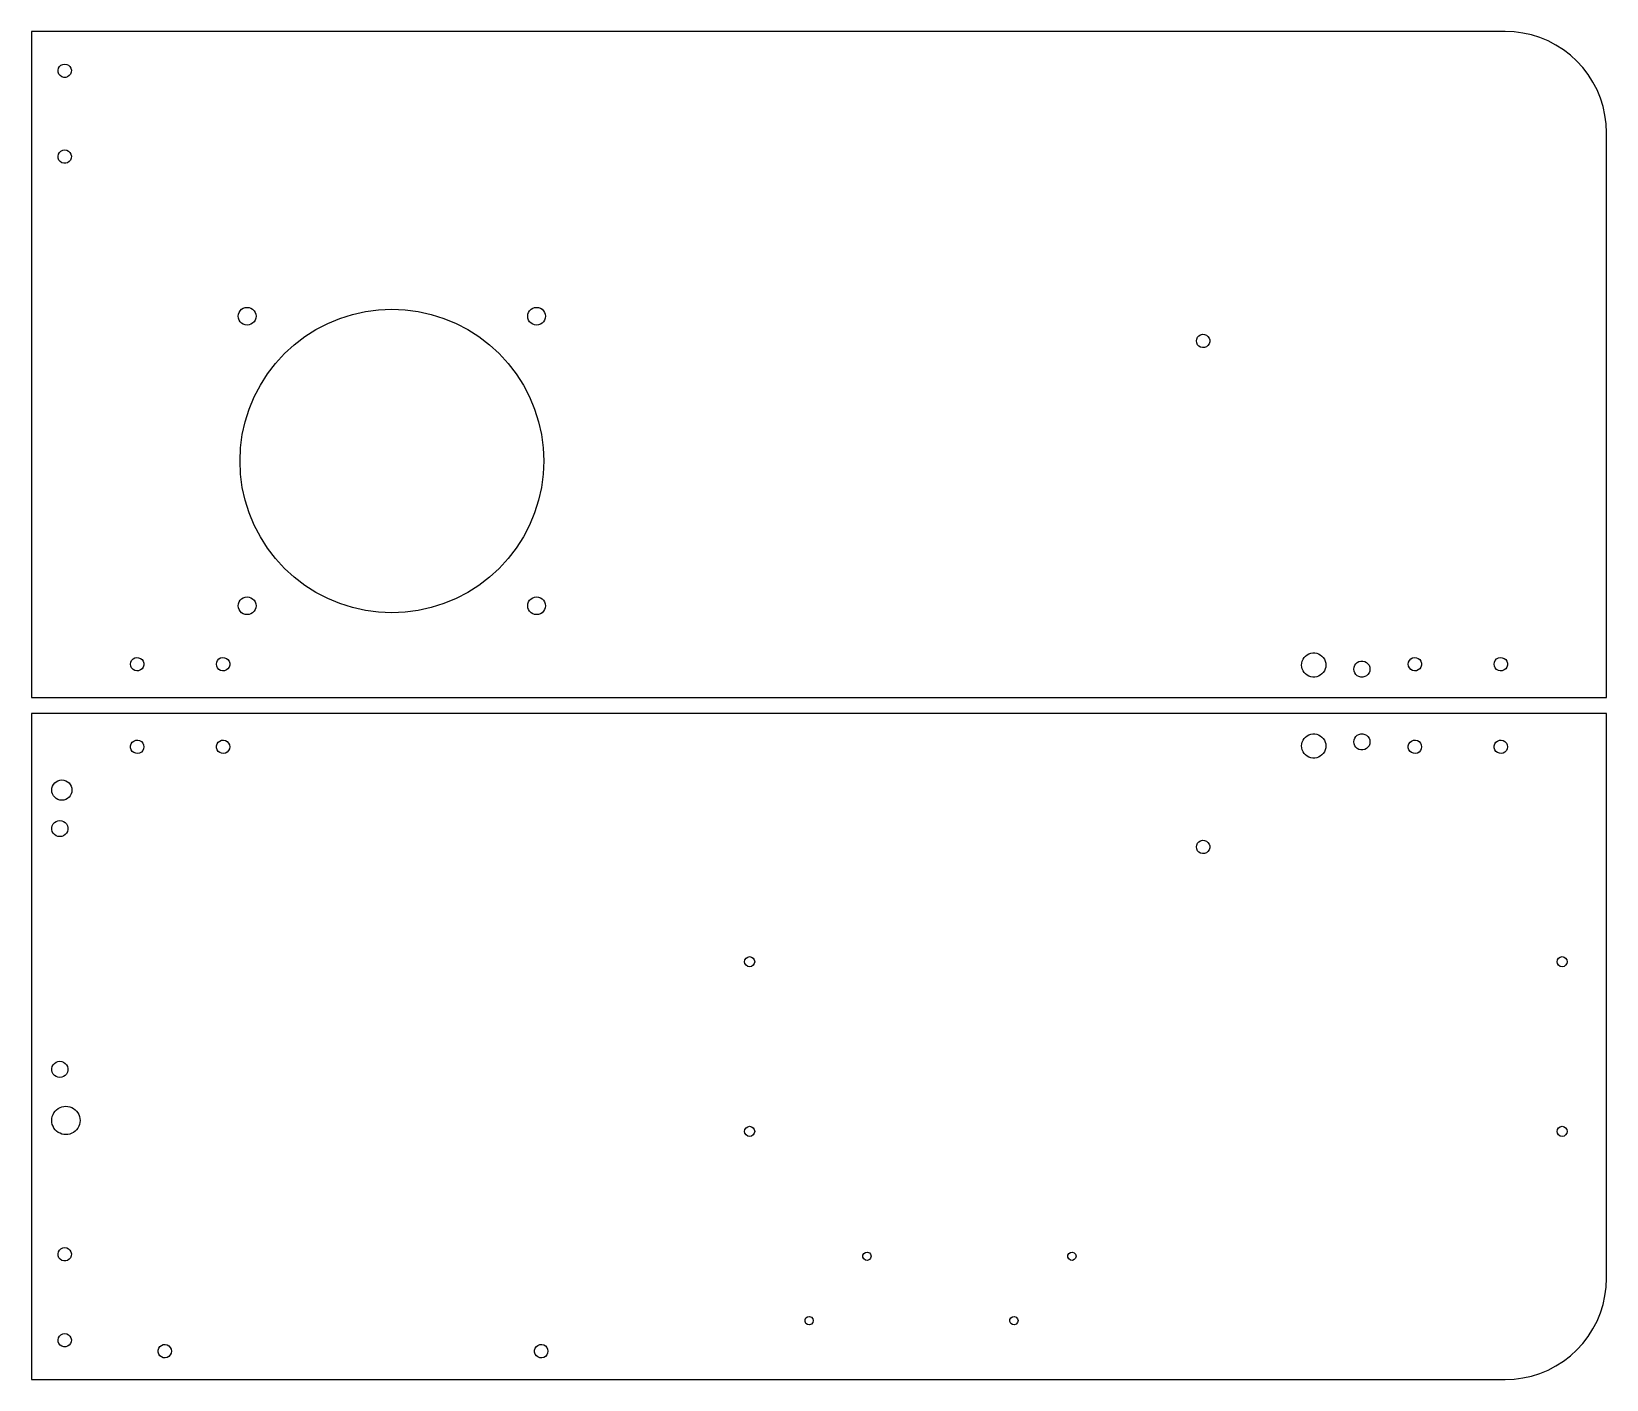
# Model space of a CAD drawing. Header units: metres. Extents: x 0 to 389, y -168 to 164.
import ezdxf

# ---------------------------------------------------------------- set-up
doc = ezdxf.new("R2010")
doc.units = ezdxf.units.M

msp = doc.modelspace()

# ---------------------------------------------------------------- linework, layer by layer
for p, q in [((364, 164.5), (0, 164.5)), ((0, 164.5), (0, 0)), ((366.179, 164.405), (364, 164.5)), ((368.341, 164.12), (366.179, 164.405)), ((370.47, 163.648), (368.341, 164.12)), ((372.55, 162.992), (370.47, 163.648)), ((374.565, 162.158), (372.55, 162.992)), ((376.5, 161.151), (374.565, 162.158)), ((378.339, 159.979), (376.5, 161.151)), ((380.07, 158.651), (378.339, 159.979)), ((6.66405, 155.403), (6.90997, 155.829)), ((6.90997, 155.829), (7.27051, 156.163)), ((7.27051, 156.163), (7.71365, 156.377)), ((7.71365, 156.377), (8.2, 156.45)), ((8.2, 156.45), (8.68634, 156.377)), ((8.68634, 156.377), (9.12947, 156.163)), ((9.12947, 156.163), (9.49002, 155.829)), ((9.49002, 155.829), (9.73593, 155.403)), ((381.678, 157.178), (380.07, 158.651)), ((383.151, 155.57), (381.678, 157.178)), ((6.55461, 154.923), (6.66405, 155.403)), ((6.59135, 154.433), (6.55461, 154.923)), ((6.77106, 153.975), (6.59135, 154.433)), ((7.07771, 153.59), (6.77106, 153.975)), ((7.48409, 153.313), (7.07771, 153.59)), ((7.95407, 153.168), (7.48409, 153.313)), ((8.44591, 153.168), (7.95407, 153.168)), ((8.91589, 153.313), (8.44591, 153.168)), ((9.32228, 153.59), (8.91589, 153.313)), ((9.62894, 153.975), (9.32228, 153.59)), ((9.80862, 154.433), (9.62894, 153.975)), ((9.73593, 155.403), (9.84538, 154.923)), ((9.84538, 154.923), (9.80862, 154.433)), ((384.479, 153.839), (383.151, 155.57)), ((385.651, 152), (384.479, 153.839)), ((386.658, 150.065), (385.651, 152)), ((387.492, 148.05), (386.658, 150.065)), ((388.148, 145.97), (387.492, 148.05)), ((388.62, 143.841), (388.148, 145.97)), ((388.905, 141.679), (388.62, 143.841)), ((389, 139.5), (388.905, 141.679)), ((389, 0), (389, 139.5)), ((6.55461, 133.703), (6.66405, 134.183)), ((6.59135, 133.213), (6.55461, 133.703)), ((6.77106, 132.755), (6.59135, 133.213)), ((6.66405, 134.183), (6.90997, 134.609)), ((7.07771, 132.37), (6.77106, 132.755)), ((6.90997, 134.609), (7.27051, 134.943)), ((7.48409, 132.093), (7.07771, 132.37)), ((7.27051, 134.943), (7.71365, 135.157)), ((7.71365, 135.157), (8.2, 135.23)), ((8.2, 135.23), (8.68634, 135.157)), ((8.68634, 135.157), (9.12947, 134.943)), ((9.32228, 132.37), (8.91589, 132.093)), ((9.12947, 134.943), (9.49002, 134.609)), ((9.62894, 132.755), (9.32228, 132.37)), ((9.49002, 134.609), (9.73593, 134.183)), ((9.80862, 133.213), (9.62894, 132.755)), ((9.73593, 134.183), (9.84538, 133.703)), ((9.84538, 133.703), (9.80862, 133.213)), ((7.95407, 131.948), (7.48409, 132.093)), ((8.44591, 131.948), (7.95407, 131.948)), ((8.91589, 132.093), (8.44591, 131.948)), ((51.05, 94.15), (51.1051, 94.6395)), ((51.1051, 93.6604), (51.05, 94.15)), ((51.1051, 94.6395), (51.2679, 95.1045)), ((51.2679, 93.1954), (51.1051, 93.6604)), ((51.2679, 95.1045), (51.53, 95.5217)), ((51.53, 95.5217), (51.8783, 95.87)), ((51.8783, 95.87), (52.2955, 96.1321)), ((52.2955, 96.1321), (52.7605, 96.2948)), ((52.7605, 96.2948), (53.25, 96.35)), ((53.25, 96.35), (53.7395, 96.2948)), ((53.7395, 96.2948), (54.2045, 96.1321)), ((54.2045, 96.1321), (54.6217, 95.87)), ((54.6217, 95.87), (54.97, 95.5217)), ((54.97, 95.5217), (55.2321, 95.1045)), ((55.2321, 95.1045), (55.3948, 94.6395)), ((55.3948, 93.6604), (55.2321, 93.1954)), ((55.3948, 94.6395), (55.45, 94.15)), ((55.45, 94.15), (55.3948, 93.6604)), ((73.1518, 92.3865), (76.1742, 93.6385)), ((76.1742, 93.6385), (79.2943, 94.6222)), ((79.2943, 94.6222), (82.4882, 95.3303)), ((82.4882, 95.3303), (85.7317, 95.7573)), ((85.7317, 95.7573), (89, 95.9)), ((89, 95.9), (92.2683, 95.7573)), ((92.2683, 95.7573), (95.5118, 95.3303)), ((95.5118, 95.3303), (98.7057, 94.6222)), ((98.7057, 94.6222), (101.826, 93.6385)), ((101.826, 93.6385), (104.848, 92.3865)), ((122.55, 94.15), (122.605, 94.6395)), ((122.605, 93.6604), (122.55, 94.15)), ((122.605, 94.6395), (122.768, 95.1045)), ((122.768, 93.1954), (122.605, 93.6604)), ((122.768, 95.1045), (123.03, 95.5217)), ((123.03, 95.5217), (123.378, 95.87)), ((123.378, 95.87), (123.795, 96.1321)), ((123.795, 96.1321), (124.26, 96.2948)), ((124.26, 96.2948), (124.75, 96.35)), ((124.75, 96.35), (125.24, 96.2948)), ((125.24, 96.2948), (125.705, 96.1321)), ((125.705, 96.1321), (126.122, 95.87)), ((126.122, 95.87), (126.47, 95.5217)), ((126.47, 95.5217), (126.732, 95.1045)), ((126.732, 95.1045), (126.895, 94.6395)), ((126.895, 93.6604), (126.732, 93.1954)), ((126.895, 94.6395), (126.95, 94.15)), ((126.95, 94.15), (126.895, 93.6604)), ((51.53, 92.7783), (51.2679, 93.1954)), ((51.8783, 92.43), (51.53, 92.7783)), ((52.2955, 92.1679), (51.8783, 92.43)), ((52.7605, 92.0052), (52.2955, 92.1679)), ((53.25, 91.95), (52.7605, 92.0052)), ((53.7395, 92.0052), (53.25, 91.95)), ((54.2045, 92.1679), (53.7395, 92.0052)), ((54.6217, 92.43), (54.2045, 92.1679)), ((54.97, 92.7783), (54.6217, 92.43)), ((55.2321, 93.1954), (54.97, 92.7783)), ((67.4909, 89.1182), (70.25, 90.8759)), ((70.25, 90.8759), (73.1518, 92.3865)), ((104.848, 92.3865), (107.75, 90.8759)), ((107.75, 90.8759), (110.509, 89.1182)), ((123.03, 92.7783), (122.768, 93.1954)), ((123.378, 92.43), (123.03, 92.7783)), ((123.795, 92.1679), (123.378, 92.43)), ((124.26, 92.0052), (123.795, 92.1679)), ((124.75, 91.95), (124.26, 92.0052)), ((125.24, 92.0052), (124.75, 91.95)), ((125.705, 92.1679), (125.24, 92.0052)), ((126.122, 92.43), (125.705, 92.1679)), ((126.47, 92.7783), (126.122, 92.43)), ((126.732, 93.1954), (126.47, 92.7783)), ((288.333, 89.34), (288.759, 89.5859)), ((288.759, 89.5859), (289.238, 89.6954)), ((289.238, 89.6954), (289.729, 89.6586)), ((289.729, 89.6586), (290.187, 89.4789)), ((290.187, 89.4789), (290.571, 89.1723)), ((62.4835, 84.9165), (64.8955, 87.1267)), ((64.8955, 87.1267), (67.4909, 89.1182)), ((110.509, 89.1182), (113.105, 87.1267)), ((113.105, 87.1267), (115.516, 84.9165)), ((287.712, 88.05), (287.785, 88.5363)), ((287.785, 87.5636), (287.712, 88.05)), ((287.785, 88.5363), (287.998, 88.9795)), ((287.998, 87.1205), (287.785, 87.5636)), ((287.998, 88.9795), (288.333, 89.34)), ((288.333, 86.76), (287.998, 87.1205)), ((288.759, 86.5141), (288.333, 86.76)), ((289.238, 86.4046), (288.759, 86.5141)), ((289.729, 86.4414), (289.238, 86.4046)), ((290.187, 86.621), (289.729, 86.4414)), ((290.571, 86.9277), (290.187, 86.621)), ((290.571, 89.1723), (290.848, 88.7659)), ((290.848, 87.3341), (290.571, 86.9277)), ((290.848, 88.7659), (290.993, 88.2959)), ((290.993, 87.8041), (290.848, 87.3341)), ((290.993, 88.2959), (290.993, 87.8041)), ((58.2818, 79.9091), (60.2733, 82.5045)), ((60.2733, 82.5045), (62.4835, 84.9165)), ((115.516, 84.9165), (117.727, 82.5045)), ((117.727, 82.5045), (119.718, 79.9091)), ((56.524, 77.15), (58.2818, 79.9091)), ((119.718, 79.9091), (121.476, 77.15)), ((53.7615, 71.2258), (55.0135, 74.2482)), ((55.0135, 74.2482), (56.524, 77.15)), ((121.476, 77.15), (122.987, 74.2482)), ((122.987, 74.2482), (124.238, 71.2258)), ((52.7778, 68.1057), (53.7615, 71.2258)), ((124.238, 71.2258), (125.222, 68.1057)), ((52.0697, 64.9118), (52.7778, 68.1057)), ((125.222, 68.1057), (125.93, 64.9118)), ((51.6427, 61.6683), (52.0697, 64.9118)), ((125.93, 64.9118), (126.357, 61.6683)), ((51.5, 58.4), (51.6427, 61.6683)), ((51.6427, 55.1317), (51.5, 58.4)), ((126.357, 61.6683), (126.5, 58.4)), ((126.5, 58.4), (126.357, 55.1317)), ((52.0697, 51.8882), (51.6427, 55.1317)), ((126.357, 55.1317), (125.93, 51.8882)), ((52.7778, 48.6943), (52.0697, 51.8882)), ((125.93, 51.8882), (125.222, 48.6943)), ((53.7615, 45.5742), (52.7778, 48.6943)), ((125.222, 48.6943), (124.238, 45.5742)), ((55.0135, 42.5518), (53.7615, 45.5742)), ((124.238, 45.5742), (122.987, 42.5518)), ((56.524, 39.65), (55.0135, 42.5518)), ((58.2818, 36.8909), (56.524, 39.65)), ((121.476, 39.65), (119.718, 36.8909)), ((122.987, 42.5518), (121.476, 39.65)), ((60.2733, 34.2955), (58.2818, 36.8909)), ((119.718, 36.8909), (117.727, 34.2955)), ((62.4835, 31.8835), (60.2733, 34.2955)), ((64.8955, 29.6733), (62.4835, 31.8835)), ((115.516, 31.8835), (113.105, 29.6733)), ((117.727, 34.2955), (115.516, 31.8835)), ((67.4909, 27.6818), (64.8955, 29.6733)), ((70.25, 25.924), (67.4909, 27.6818)), ((110.509, 27.6818), (107.75, 25.924)), ((113.105, 29.6733), (110.509, 27.6818)), ((51.1051, 23.1395), (51.2679, 23.6045)), ((51.2679, 23.6045), (51.53, 24.0217)), ((51.53, 24.0217), (51.8783, 24.37)), ((51.8783, 24.37), (52.2955, 24.6321)), ((52.2955, 24.6321), (52.7605, 24.7948)), ((52.7605, 24.7948), (53.25, 24.85)), ((53.25, 24.85), (53.7395, 24.7948)), ((53.7395, 24.7948), (54.2045, 24.6321)), ((54.2045, 24.6321), (54.6217, 24.37)), ((54.6217, 24.37), (54.97, 24.0217)), ((54.97, 24.0217), (55.2321, 23.6045)), ((55.2321, 23.6045), (55.3948, 23.1395)), ((73.1518, 24.4135), (70.25, 25.924)), ((76.1742, 23.1615), (73.1518, 24.4135)), ((104.848, 24.4135), (101.826, 23.1615)), ((107.75, 25.924), (104.848, 24.4135)), ((122.605, 23.1395), (122.768, 23.6045)), ((122.768, 23.6045), (123.03, 24.0217)), ((123.03, 24.0217), (123.378, 24.37)), ((123.378, 24.37), (123.795, 24.6321)), ((123.795, 24.6321), (124.26, 24.7948)), ((124.26, 24.7948), (124.75, 24.85)), ((124.75, 24.85), (125.24, 24.7948)), ((125.24, 24.7948), (125.705, 24.6321)), ((125.705, 24.6321), (126.122, 24.37)), ((126.122, 24.37), (126.47, 24.0217)), ((126.47, 24.0217), (126.732, 23.6045)), ((126.732, 23.6045), (126.895, 23.1395)), ((51.05, 22.65), (51.1051, 23.1395)), ((51.1051, 22.1604), (51.05, 22.65)), ((51.2679, 21.6954), (51.1051, 22.1604)), ((51.53, 21.2783), (51.2679, 21.6954)), ((51.8783, 20.93), (51.53, 21.2783)), ((52.2955, 20.6679), (51.8783, 20.93)), ((52.7605, 20.5052), (52.2955, 20.6679)), ((53.25, 20.45), (52.7605, 20.5052)), ((53.7395, 20.5052), (53.25, 20.45)), ((54.2045, 20.6679), (53.7395, 20.5052)), ((54.6217, 20.93), (54.2045, 20.6679)), ((54.97, 21.2783), (54.6217, 20.93)), ((55.2321, 21.6954), (54.97, 21.2783)), ((55.3948, 22.1604), (55.2321, 21.6954)), ((55.3948, 23.1395), (55.45, 22.65)), ((55.45, 22.65), (55.3948, 22.1604)), ((79.2943, 22.1778), (76.1742, 23.1615)), ((82.4882, 21.4697), (79.2943, 22.1778)), ((85.7317, 21.0427), (82.4882, 21.4697)), ((89, 20.9), (85.7317, 21.0427)), ((92.2683, 21.0427), (89, 20.9)), ((95.5118, 21.4697), (92.2683, 21.0427)), ((98.7057, 22.1778), (95.5118, 21.4697)), ((101.826, 23.1615), (98.7057, 22.1778)), ((122.55, 22.65), (122.605, 23.1395)), ((122.605, 22.1604), (122.55, 22.65)), ((122.768, 21.6954), (122.605, 22.1604)), ((123.03, 21.2783), (122.768, 21.6954)), ((123.378, 20.93), (123.03, 21.2783)), ((123.795, 20.6679), (123.378, 20.93)), ((124.26, 20.5052), (123.795, 20.6679)), ((124.75, 20.45), (124.26, 20.5052)), ((125.24, 20.5052), (124.75, 20.45)), ((125.705, 20.6679), (125.24, 20.5052)), ((126.122, 20.93), (125.705, 20.6679)), ((126.47, 21.2783), (126.122, 20.93)), ((126.732, 21.6954), (126.47, 21.2783)), ((126.895, 22.1604), (126.732, 21.6954)), ((126.895, 23.1395), (126.95, 22.65)), ((126.95, 22.65), (126.895, 22.1604)), ((24.45, 8.2), (24.5233, 8.68634)), ((24.5233, 7.71365), (24.45, 8.2)), ((24.5233, 8.68634), (24.7367, 9.12947)), ((24.7367, 9.12947), (25.0712, 9.49002)), ((25.0712, 9.49002), (25.4972, 9.73593)), ((25.4972, 9.73593), (25.9767, 9.84538)), ((25.9767, 9.84538), (26.4671, 9.80862)), ((26.4671, 9.80862), (26.925, 9.62894)), ((26.925, 9.62894), (27.3095, 9.32228)), ((27.3095, 9.32228), (27.5866, 8.91589)), ((27.5866, 8.91589), (27.7316, 8.44591)), ((27.7316, 7.95407), (27.5866, 7.48409)), ((27.7316, 8.44591), (27.7316, 7.95407)), ((45.67, 8.2), (45.7433, 8.68634)), ((45.7433, 7.71365), (45.67, 8.2)), ((45.7433, 8.68634), (45.9567, 9.12947)), ((45.9567, 9.12947), (46.2912, 9.49002)), ((46.2912, 9.49002), (46.7172, 9.73593)), ((46.7172, 9.73593), (47.1967, 9.84538)), ((47.1967, 9.84538), (47.6871, 9.80862)), ((47.6871, 9.80862), (48.145, 9.62894)), ((48.145, 9.62894), (48.5295, 9.32228)), ((48.5295, 9.32228), (48.8066, 8.91589)), ((48.8066, 8.91589), (48.9516, 8.44591)), ((48.9516, 7.95407), (48.8066, 7.48409)), ((48.9516, 8.44591), (48.9516, 7.95407)), ((313.68, 8), (313.721, 8.49377)), ((313.721, 7.50621), (313.68, 8)), ((313.721, 8.49377), (313.843, 8.97409)), ((313.843, 8.97409), (314.042, 9.42784)), ((314.042, 9.42784), (314.313, 9.84264)), ((314.313, 9.84264), (314.648, 10.2072)), ((314.648, 10.2072), (315.039, 10.5115)), ((315.039, 10.5115), (315.475, 10.7473)), ((315.475, 10.7473), (315.944, 10.9082)), ((315.944, 10.9082), (316.432, 10.9897)), ((316.432, 10.9897), (316.928, 10.9897)), ((316.928, 10.9897), (317.416, 10.9082)), ((317.416, 10.9082), (317.885, 10.7473)), ((317.885, 10.7473), (318.321, 10.5115)), ((318.321, 10.5115), (318.712, 10.2072)), ((318.712, 10.2072), (319.047, 9.84264)), ((319.047, 9.84264), (319.318, 9.42784)), ((319.318, 9.42784), (319.517, 8.97409)), ((319.517, 8.97409), (319.639, 8.49377)), ((319.639, 8.49377), (319.68, 8)), ((319.68, 8), (319.639, 7.50621)), ((326.638, 7.47862), (326.809, 7.92944)), ((326.809, 7.92944), (327.083, 8.32623)), ((327.083, 8.32623), (327.444, 8.64597)), ((327.444, 8.64597), (327.871, 8.87003)), ((327.871, 8.87003), (328.339, 8.98541)), ((328.339, 8.98541), (328.821, 8.98541)), ((328.821, 8.98541), (329.289, 8.87003)), ((329.289, 8.87003), (329.716, 8.64597)), ((329.716, 8.64597), (330.077, 8.32623)), ((330.077, 8.32623), (330.351, 7.92944)), ((330.351, 7.92944), (330.522, 7.47862)), ((340.03, 8.2), (340.103, 8.68634)), ((340.103, 7.71365), (340.03, 8.2)), ((340.103, 8.68634), (340.317, 9.12947)), ((340.317, 9.12947), (340.651, 9.49002)), ((340.651, 9.49002), (341.077, 9.73593)), ((341.077, 9.73593), (341.557, 9.84538)), ((341.557, 9.84538), (342.047, 9.80862)), ((342.047, 9.80862), (342.505, 9.62894)), ((342.505, 9.62894), (342.89, 9.32228)), ((342.89, 9.32228), (343.167, 8.91589)), ((343.167, 8.91589), (343.312, 8.44591)), ((343.312, 7.95407), (343.167, 7.48409)), ((343.312, 8.44591), (343.312, 7.95407)), ((361.25, 8.2), (361.323, 8.68634)), ((361.323, 7.71365), (361.25, 8.2)), ((361.323, 8.68634), (361.537, 9.12947)), ((361.537, 9.12947), (361.871, 9.49002)), ((361.871, 9.49002), (362.297, 9.73593)), ((362.297, 9.73593), (362.777, 9.84538)), ((362.777, 9.84538), (363.267, 9.80862)), ((363.267, 9.80862), (363.725, 9.62894)), ((363.725, 9.62894), (364.11, 9.32228)), ((364.11, 9.32228), (364.387, 8.91589)), ((364.387, 8.91589), (364.532, 8.44591)), ((364.532, 7.95407), (364.387, 7.48409)), ((364.532, 8.44591), (364.532, 7.95407)), ((24.7367, 7.27051), (24.5233, 7.71365)), ((25.0712, 6.90997), (24.7367, 7.27051)), ((25.4972, 6.66405), (25.0712, 6.90997)), ((25.9767, 6.55461), (25.4972, 6.66405)), ((26.4671, 6.59135), (25.9767, 6.55461)), ((26.925, 6.77106), (26.4671, 6.59135)), ((27.3095, 7.07771), (26.925, 6.77106)), ((27.5866, 7.48409), (27.3095, 7.07771)), ((45.9567, 7.27051), (45.7433, 7.71365)), ((46.2912, 6.90997), (45.9567, 7.27051)), ((46.7172, 6.66405), (46.2912, 6.90997)), ((47.1967, 6.55461), (46.7172, 6.66405)), ((47.6871, 6.59135), (47.1967, 6.55461)), ((48.145, 6.77106), (47.6871, 6.59135)), ((48.5295, 7.07771), (48.145, 6.77106)), ((48.8066, 7.48409), (48.5295, 7.07771)), ((313.843, 7.02589), (313.721, 7.50621)), ((314.042, 6.57214), (313.843, 7.02589)), ((314.313, 6.15735), (314.042, 6.57214)), ((314.648, 5.79282), (314.313, 6.15735)), ((315.039, 5.48849), (314.648, 5.79282)), ((315.475, 5.25267), (315.039, 5.48849)), ((315.944, 5.0918), (315.475, 5.25267)), ((316.432, 5.01024), (315.944, 5.0918)), ((316.928, 5.01024), (316.432, 5.01024)), ((317.416, 5.0918), (316.928, 5.01024)), ((317.885, 5.25267), (317.416, 5.0918)), ((318.321, 5.48849), (317.885, 5.25267)), ((318.712, 5.79282), (318.321, 5.48849)), ((319.047, 6.15735), (318.712, 5.79282)), ((319.318, 6.57214), (319.047, 6.15735)), ((319.517, 7.02589), (319.318, 6.57214)), ((319.639, 7.50621), (319.517, 7.02589)), ((326.58, 7), (326.638, 7.47862)), ((326.638, 6.52136), (326.58, 7)), ((326.809, 6.07054), (326.638, 6.52136)), ((327.083, 5.67375), (326.809, 6.07054)), ((327.444, 5.35402), (327.083, 5.67375)), ((327.871, 5.12996), (327.444, 5.35402)), ((328.339, 5.01457), (327.871, 5.12996)), ((328.821, 5.01457), (328.339, 5.01457)), ((329.289, 5.12996), (328.821, 5.01457)), ((329.716, 5.35402), (329.289, 5.12996)), ((330.077, 5.67375), (329.716, 5.35402)), ((330.351, 6.07054), (330.077, 5.67375)), ((330.522, 6.52136), (330.351, 6.07054)), ((330.522, 7.47862), (330.58, 6.99998)), ((330.58, 6.99998), (330.522, 6.52136)), ((340.317, 7.27051), (340.103, 7.71365)), ((340.651, 6.90997), (340.317, 7.27051)), ((341.077, 6.66405), (340.651, 6.90997)), ((341.557, 6.55461), (341.077, 6.66405)), ((342.047, 6.59135), (341.557, 6.55461)), ((342.505, 6.77106), (342.047, 6.59135)), ((342.89, 7.07771), (342.505, 6.77106)), ((343.167, 7.48409), (342.89, 7.07771)), ((361.537, 7.27051), (361.323, 7.71365)), ((361.871, 6.90997), (361.537, 7.27051)), ((362.297, 6.66405), (361.871, 6.90997)), ((362.777, 6.55461), (362.297, 6.66405)), ((363.267, 6.59135), (362.777, 6.55461)), ((363.725, 6.77106), (363.267, 6.59135)), ((364.11, 7.07771), (363.725, 6.77106)), ((364.387, 7.48409), (364.11, 7.07771)), ((0, 0), (389, 0)), ((389, -4), (0, -4)), ((0, -4), (0, -168.5)), ((389, -143.5), (389, -4)), ((24.4684, -11.9541), (24.6134, -11.4841)), ((24.6134, -11.4841), (24.8905, -11.0777)), ((24.8905, -11.0777), (25.275, -10.7711)), ((25.275, -10.7711), (25.7328, -10.5914)), ((25.7328, -10.5914), (26.2233, -10.5546)), ((26.2233, -10.5546), (26.7028, -10.664)), ((26.7028, -10.664), (27.1288, -10.91)), ((27.1288, -10.91), (27.4633, -11.2705)), ((27.4633, -11.2705), (27.6767, -11.7137)), ((45.6884, -11.9541), (45.8334, -11.4841)), ((45.8334, -11.4841), (46.1105, -11.0777)), ((46.1105, -11.0777), (46.495, -10.7711)), ((46.495, -10.7711), (46.9528, -10.5914)), ((46.9528, -10.5914), (47.4433, -10.5546)), ((47.4433, -10.5546), (47.9228, -10.664)), ((47.9228, -10.664), (48.3488, -10.91)), ((48.3488, -10.91), (48.6833, -11.2705)), ((48.6833, -11.2705), (48.8967, -11.7137)), ((313.68, -12), (313.721, -11.5062)), ((313.721, -11.5062), (313.843, -11.0259)), ((313.843, -11.0259), (314.042, -10.5721)), ((314.042, -10.5721), (314.313, -10.1573)), ((314.313, -10.1573), (314.648, -9.79282)), ((314.648, -9.79282), (315.039, -9.48849)), ((315.039, -9.48849), (315.475, -9.25267)), ((315.475, -9.25267), (315.944, -9.0918)), ((315.944, -9.0918), (316.432, -9.01024)), ((316.432, -9.01024), (316.928, -9.01024)), ((316.928, -9.01024), (317.416, -9.0918)), ((317.416, -9.0918), (317.885, -9.25267)), ((317.885, -9.25267), (318.321, -9.48849)), ((318.321, -9.48849), (318.712, -9.79282)), ((318.712, -9.79282), (319.047, -10.1573)), ((319.047, -10.1573), (319.318, -10.5721)), ((319.318, -10.5721), (319.517, -11.0259)), ((319.517, -11.0259), (319.639, -11.5062)), ((319.639, -11.5062), (319.68, -12)), ((326.58, -11), (326.638, -10.5214)), ((326.638, -11.4786), (326.58, -11)), ((326.638, -10.5214), (326.809, -10.0705)), ((326.809, -11.9294), (326.638, -11.4786)), ((326.809, -10.0705), (327.083, -9.67375)), ((327.083, -9.67375), (327.444, -9.35402)), ((327.444, -9.35402), (327.871, -9.12996)), ((327.871, -9.12996), (328.339, -9.01457)), ((328.339, -9.01457), (328.821, -9.01457)), ((328.821, -9.01457), (329.289, -9.12996)), ((329.289, -9.12996), (329.716, -9.35402)), ((329.716, -9.35402), (330.077, -9.67375)), ((330.077, -9.67375), (330.351, -10.0705)), ((330.351, -10.0705), (330.522, -10.5214)), ((330.522, -11.4786), (330.351, -11.9294)), ((330.522, -10.5214), (330.58, -11)), ((330.58, -11), (330.522, -11.4786)), ((340.048, -11.9541), (340.193, -11.4841)), ((340.193, -11.4841), (340.47, -11.0777)), ((340.47, -11.0777), (340.855, -10.7711)), ((340.855, -10.7711), (341.313, -10.5914)), ((341.313, -10.5914), (341.803, -10.5546)), ((341.803, -10.5546), (342.283, -10.664)), ((342.283, -10.664), (342.709, -10.91)), ((342.709, -10.91), (343.043, -11.2705)), ((343.043, -11.2705), (343.257, -11.7137)), ((361.268, -11.9541), (361.413, -11.4841)), ((361.413, -11.4841), (361.69, -11.0777)), ((361.69, -11.0777), (362.075, -10.7711)), ((362.075, -10.7711), (362.533, -10.5914)), ((362.533, -10.5914), (363.023, -10.5546)), ((363.023, -10.5546), (363.503, -10.664)), ((363.503, -10.664), (363.929, -10.91)), ((363.929, -10.91), (364.263, -11.2705)), ((364.263, -11.2705), (364.477, -11.7137)), ((24.4684, -12.4459), (24.4684, -11.9541)), ((24.6134, -12.9159), (24.4684, -12.4459)), ((24.8905, -13.3223), (24.6134, -12.9159)), ((25.275, -13.6289), (24.8905, -13.3223)), ((25.7328, -13.8086), (25.275, -13.6289)), ((26.2233, -13.8454), (25.7328, -13.8086)), ((26.7028, -13.7359), (26.2233, -13.8454)), ((27.1288, -13.49), (26.7028, -13.7359)), ((27.4633, -13.1295), (27.1288, -13.49)), ((27.6767, -12.6863), (27.4633, -13.1295)), ((27.6767, -11.7137), (27.75, -12.2)), ((27.75, -12.2), (27.6767, -12.6863)), ((45.6884, -12.4459), (45.6884, -11.9541)), ((45.8334, -12.9159), (45.6884, -12.4459)), ((46.1105, -13.3223), (45.8334, -12.9159)), ((46.495, -13.6289), (46.1105, -13.3223)), ((46.9528, -13.8086), (46.495, -13.6289)), ((47.4433, -13.8454), (46.9528, -13.8086)), ((47.9228, -13.7359), (47.4433, -13.8454)), ((48.3488, -13.49), (47.9228, -13.7359)), ((48.6833, -13.1295), (48.3488, -13.49)), ((48.8967, -12.6863), (48.6833, -13.1295)), ((48.8967, -11.7137), (48.97, -12.2)), ((48.97, -12.2), (48.8967, -12.6863)), ((313.721, -12.4938), (313.68, -12)), ((313.843, -12.9741), (313.721, -12.4938)), ((314.042, -13.4278), (313.843, -12.9741)), ((314.313, -13.8426), (314.042, -13.4278)), ((314.648, -14.2072), (314.313, -13.8426)), ((315.039, -14.5115), (314.648, -14.2072)), ((315.475, -14.7473), (315.039, -14.5115)), ((315.944, -14.9082), (315.475, -14.7473)), ((316.432, -14.9897), (315.944, -14.9082)), ((316.928, -14.9897), (316.432, -14.9897)), ((317.416, -14.9082), (316.928, -14.9897)), ((317.885, -14.7473), (317.416, -14.9082)), ((318.321, -14.5115), (317.885, -14.7473)), ((318.712, -14.2072), (318.321, -14.5115)), ((319.047, -13.8426), (318.712, -14.2072)), ((319.318, -13.4278), (319.047, -13.8426)), ((319.517, -12.9741), (319.318, -13.4278)), ((319.639, -12.4938), (319.517, -12.9741)), ((319.68, -12), (319.639, -12.4938)), ((327.083, -12.3262), (326.809, -11.9294)), ((327.444, -12.646), (327.083, -12.3262)), ((327.871, -12.87), (327.444, -12.646)), ((328.339, -12.9854), (327.871, -12.87)), ((328.821, -12.9854), (328.339, -12.9854)), ((329.289, -12.87), (328.821, -12.9854)), ((329.716, -12.646), (329.289, -12.87)), ((330.077, -12.3262), (329.716, -12.646)), ((330.351, -11.9294), (330.077, -12.3262)), ((340.048, -12.4459), (340.048, -11.9541)), ((340.193, -12.9159), (340.048, -12.4459)), ((340.47, -13.3223), (340.193, -12.9159)), ((340.855, -13.6289), (340.47, -13.3223)), ((341.313, -13.8086), (340.855, -13.6289)), ((341.803, -13.8454), (341.313, -13.8086)), ((342.283, -13.7359), (341.803, -13.8454)), ((342.709, -13.49), (342.283, -13.7359)), ((343.043, -13.1295), (342.709, -13.49)), ((343.257, -12.6863), (343.043, -13.1295)), ((343.257, -11.7137), (343.33, -12.2)), ((343.33, -12.2), (343.257, -12.6863)), ((361.268, -12.4459), (361.268, -11.9541)), ((361.413, -12.9159), (361.268, -12.4459)), ((361.69, -13.3223), (361.413, -12.9159)), ((362.075, -13.6289), (361.69, -13.3223)), ((362.533, -13.8086), (362.075, -13.6289)), ((363.023, -13.8454), (362.533, -13.8086)), ((363.503, -13.7359), (363.023, -13.8454)), ((363.929, -13.49), (363.503, -13.7359)), ((364.263, -13.1295), (363.929, -13.49)), ((364.477, -12.6863), (364.263, -13.1295)), ((364.477, -11.7137), (364.55, -12.2)), ((364.55, -12.2), (364.477, -12.6863)), ((5, -22.9), (5.04803, -22.4123)), ((5.04803, -23.3877), (5, -22.9)), ((5.04803, -22.4123), (5.19029, -21.9433)), ((5.19029, -21.9433), (5.42133, -21.5111)), ((5.42133, -21.5111), (5.73222, -21.1322)), ((5.73222, -21.1322), (6.11107, -20.8213)), ((6.11107, -20.8213), (6.54329, -20.5903)), ((6.54329, -20.5903), (7.01227, -20.448)), ((7.01227, -20.448), (7.5, -20.4)), ((7.5, -20.4), (7.98772, -20.448)), ((7.98772, -20.448), (8.4567, -20.5903)), ((8.4567, -20.5903), (8.88892, -20.8213)), ((8.88892, -20.8213), (9.26776, -21.1322)), ((9.26776, -21.1322), (9.57866, -21.5111)), ((9.57866, -21.5111), (9.80969, -21.9433)), ((9.80969, -21.9433), (9.95195, -22.4123)), ((9.95195, -22.4123), (10, -22.9)), ((10, -22.9), (9.95195, -23.3877)), ((5.19029, -23.8567), (5.04803, -23.3877)), ((5.42133, -24.2889), (5.19029, -23.8567)), ((5.73222, -24.6678), (5.42133, -24.2889)), ((6.11107, -24.9787), (5.73222, -24.6678)), ((6.54329, -25.2097), (6.11107, -24.9787)), ((7.01227, -25.352), (6.54329, -25.2097)), ((7.5, -25.4), (7.01227, -25.352)), ((7.98772, -25.352), (7.5, -25.4)), ((8.4567, -25.2097), (7.98772, -25.352)), ((8.88892, -24.9787), (8.4567, -25.2097)), ((9.26776, -24.6678), (8.88892, -24.9787)), ((9.57866, -24.2889), (9.26776, -24.6678)), ((9.80969, -23.8567), (9.57866, -24.2889)), ((9.95195, -23.3877), (9.80969, -23.8567)), ((5.35402, -31.2639), (5.67375, -30.903)), ((5.67375, -30.903), (6.07054, -30.6291)), ((6.07054, -30.6291), (6.52136, -30.4581)), ((6.52136, -30.4581), (6.99998, -30.4)), ((6.99998, -30.4), (7.47862, -30.4581)), ((7.47862, -30.4581), (7.92944, -30.6291)), ((7.92944, -30.6291), (8.32623, -30.903)), ((8.32623, -30.903), (8.64597, -31.2639)), ((5.01457, -32.1589), (5.12996, -31.6908)), ((5.01457, -32.6411), (5.01457, -32.1589)), ((5.12996, -33.1092), (5.01457, -32.6411)), ((5.12996, -31.6908), (5.35402, -31.2639)), ((5.35402, -33.5361), (5.12996, -33.1092)), ((5.67375, -33.897), (5.35402, -33.5361)), ((6.07054, -34.1709), (5.67375, -33.897)), ((6.52136, -34.3419), (6.07054, -34.1709)), ((7, -34.4), (6.52136, -34.3419)), ((7.47862, -34.3419), (7, -34.4)), ((7.92944, -34.1709), (7.47862, -34.3419)), ((8.32623, -33.897), (7.92944, -34.1709)), ((8.64597, -33.5361), (8.32623, -33.897)), ((8.64597, -31.2639), (8.87003, -31.6908)), ((8.87003, -33.1092), (8.64597, -33.5361)), ((8.87003, -31.6908), (8.98541, -32.1589)), ((8.98541, -32.6411), (8.87003, -33.1092)), ((8.98541, -32.1589), (8.98541, -32.6411)), ((287.712, -36.95), (287.785, -36.4637)), ((287.785, -37.4363), (287.712, -36.95)), ((287.785, -36.4637), (287.998, -36.0205)), ((287.998, -37.8795), (287.785, -37.4363)), ((287.998, -36.0205), (288.333, -35.66)), ((288.333, -38.24), (287.998, -37.8795)), ((288.333, -35.66), (288.759, -35.414)), ((288.759, -38.4859), (288.333, -38.24)), ((288.759, -35.414), (289.238, -35.3046)), ((289.238, -38.5954), (288.759, -38.4859)), ((289.238, -35.3046), (289.729, -35.3414)), ((289.729, -38.5586), (289.238, -38.5954)), ((289.729, -35.3414), (290.187, -35.5211)), ((290.187, -38.3789), (289.729, -38.5586)), ((290.187, -35.5211), (290.571, -35.8277)), ((290.571, -38.0723), (290.187, -38.3789)), ((290.571, -35.8277), (290.848, -36.2341)), ((290.848, -37.6659), (290.571, -38.0723)), ((290.848, -36.2341), (290.993, -36.7041)), ((290.993, -37.1959), (290.848, -37.6659)), ((290.993, -36.7041), (290.993, -37.1959)), ((176.12, -65.295), (176.215, -64.8166)), ((176.215, -65.7733), (176.12, -65.295)), ((176.215, -64.8166), (176.486, -64.4111)), ((176.486, -66.1789), (176.215, -65.7733)), ((176.486, -64.4111), (176.892, -64.1401)), ((176.892, -64.1401), (177.37, -64.045)), ((177.37, -64.045), (177.848, -64.1401)), ((177.848, -64.1401), (178.254, -64.4111)), ((178.254, -64.4111), (178.525, -64.8166)), ((178.525, -65.7733), (178.254, -66.1789)), ((178.525, -64.8166), (178.62, -65.295)), ((178.62, -65.295), (178.525, -65.7733)), ((376.78, -65.295), (376.875, -64.8166)), ((376.875, -65.7733), (376.78, -65.295)), ((376.875, -64.8166), (377.146, -64.4111)), ((377.146, -66.1789), (376.875, -65.7733)), ((377.146, -64.4111), (377.552, -64.1401)), ((377.552, -64.1401), (378.03, -64.045)), ((378.03, -64.045), (378.508, -64.1401)), ((378.508, -64.1401), (378.914, -64.4111)), ((378.914, -64.4111), (379.185, -64.8166)), ((379.185, -65.7733), (378.914, -66.1789)), ((379.185, -64.8166), (379.28, -65.295)), ((379.28, -65.295), (379.185, -65.7733)), ((176.892, -66.4498), (176.486, -66.1789)), ((177.37, -66.545), (176.892, -66.4498)), ((177.848, -66.4498), (177.37, -66.545)), ((178.254, -66.1789), (177.848, -66.4498)), ((377.552, -66.4498), (377.146, -66.1789)), ((378.03, -66.545), (377.552, -66.4498)), ((378.508, -66.4498), (378.03, -66.545)), ((378.914, -66.1789), (378.508, -66.4498)), ((5.01457, -91.6589), (5.12996, -91.1908)), ((5.01457, -92.1411), (5.01457, -91.6589)), ((5.12996, -92.6092), (5.01457, -92.1411)), ((5.12996, -91.1908), (5.35402, -90.7639)), ((5.35402, -93.0361), (5.12996, -92.6092)), ((5.35402, -90.7639), (5.67375, -90.403)), ((5.67375, -93.397), (5.35402, -93.0361)), ((5.67375, -90.403), (6.07054, -90.1291)), ((6.07054, -90.1291), (6.52136, -89.9581)), ((6.52136, -89.9581), (6.99998, -89.9)), ((6.99998, -89.9), (7.47862, -89.9581)), ((7.47862, -89.9581), (7.92944, -90.1291)), ((7.92944, -90.1291), (8.32623, -90.403)), ((8.32623, -90.403), (8.64597, -90.7639)), ((8.64597, -93.0361), (8.32623, -93.397)), ((8.64597, -90.7639), (8.87003, -91.1908)), ((8.87003, -92.6092), (8.64597, -93.0361)), ((8.87003, -91.1908), (8.98541, -91.6589)), ((8.98541, -92.1411), (8.87003, -92.6092)), ((8.98541, -91.6589), (8.98541, -92.1411)), ((6.07054, -93.6709), (5.67375, -93.397)), ((6.52136, -93.8419), (6.07054, -93.6709)), ((7, -93.9), (6.52136, -93.8419)), ((7.47862, -93.8419), (7, -93.9)), ((7.92944, -93.6709), (7.47862, -93.8419)), ((8.32623, -93.397), (7.92944, -93.6709)), ((7.51393, -101.142), (8.00189, -101.036)), ((8.00189, -101.036), (8.5, -101)), ((8.5, -101), (8.99809, -101.036)), ((8.99809, -101.036), (9.48605, -101.142)), ((5, -104.5), (5.03561, -104.002)), ((5.03561, -104.998), (5, -104.5)), ((5.03561, -104.002), (5.14177, -103.514)), ((5.14177, -105.486), (5.03561, -104.998)), ((5.14177, -103.514), (5.31628, -103.046)), ((5.31628, -103.046), (5.5556, -102.608)), ((5.5556, -102.608), (5.85487, -102.208)), ((5.85487, -102.208), (6.20798, -101.855)), ((6.20798, -101.855), (6.60774, -101.556)), ((6.60774, -101.556), (7.04604, -101.316)), ((7.04604, -101.316), (7.51393, -101.142)), ((9.48605, -101.142), (9.95395, -101.316)), ((9.95395, -101.316), (10.3922, -101.556)), ((10.3922, -101.556), (10.792, -101.855)), ((10.792, -101.855), (11.1451, -102.208)), ((11.1451, -102.208), (11.4444, -102.608)), ((11.4444, -102.608), (11.6837, -103.046)), ((11.6837, -103.046), (11.8582, -103.514)), ((11.8582, -103.514), (11.9644, -104.002)), ((11.9644, -104.998), (11.8582, -105.486)), ((11.9644, -104.002), (12, -104.5)), ((12, -104.5), (11.9644, -104.998)), ((5.31628, -105.954), (5.14177, -105.486)), ((5.5556, -106.392), (5.31628, -105.954)), ((5.85487, -106.792), (5.5556, -106.392)), ((6.20798, -107.145), (5.85487, -106.792)), ((6.60774, -107.444), (6.20798, -107.145)), ((7.04604, -107.684), (6.60774, -107.444)), ((7.51393, -107.858), (7.04604, -107.684)), ((8.00189, -107.964), (7.51393, -107.858)), ((8.5, -108), (8.00189, -107.964)), ((8.99809, -107.964), (8.5, -108)), ((9.48605, -107.858), (8.99809, -107.964)), ((9.95395, -107.684), (9.48605, -107.858)), ((10.3922, -107.444), (9.95395, -107.684)), ((10.792, -107.145), (10.3922, -107.444)), ((11.1451, -106.792), (10.792, -107.145)), ((11.4444, -106.392), (11.1451, -106.792)), ((11.6837, -105.954), (11.4444, -106.392)), ((11.8582, -105.486), (11.6837, -105.954)), ((176.12, -107.205), (176.215, -106.727)), ((176.215, -107.683), (176.12, -107.205)), ((176.215, -106.727), (176.486, -106.321)), ((176.486, -108.089), (176.215, -107.683)), ((176.486, -106.321), (176.892, -106.05)), ((176.892, -108.36), (176.486, -108.089)), ((176.892, -106.05), (177.37, -105.955)), ((177.37, -108.455), (176.892, -108.36)), ((177.37, -105.955), (177.848, -106.05)), ((177.848, -108.36), (177.37, -108.455)), ((177.848, -106.05), (178.254, -106.321)), ((178.254, -108.089), (177.848, -108.36)), ((178.254, -106.321), (178.525, -106.727)), ((178.525, -107.683), (178.254, -108.089)), ((178.525, -106.727), (178.62, -107.205)), ((178.62, -107.205), (178.525, -107.683)), ((376.78, -107.205), (376.875, -106.727)), ((376.875, -107.683), (376.78, -107.205)), ((376.875, -106.727), (377.146, -106.321)), ((377.146, -108.089), (376.875, -107.683)), ((377.146, -106.321), (377.552, -106.05)), ((377.552, -108.36), (377.146, -108.089)), ((377.552, -106.05), (378.03, -105.955)), ((378.03, -108.455), (377.552, -108.36)), ((378.03, -105.955), (378.508, -106.05)), ((378.508, -108.36), (378.03, -108.455)), ((378.508, -106.05), (378.914, -106.321)), ((378.914, -108.089), (378.508, -108.36)), ((378.914, -106.321), (379.185, -106.727)), ((379.185, -107.683), (378.914, -108.089)), ((379.185, -106.727), (379.28, -107.205)), ((379.28, -107.205), (379.185, -107.683)), ((7.27051, -136.217), (7.71365, -136.003)), ((7.71365, -136.003), (8.2, -135.93)), ((8.2, -135.93), (8.68634, -136.003)), ((8.68634, -136.003), (9.12947, -136.217)), ((6.55461, -137.457), (6.66405, -136.977)), ((6.59135, -137.947), (6.55461, -137.457)), ((6.77106, -138.405), (6.59135, -137.947)), ((6.66405, -136.977), (6.90997, -136.551)), ((7.07771, -138.79), (6.77106, -138.405)), ((6.90997, -136.551), (7.27051, -136.217)), ((7.48409, -139.067), (7.07771, -138.79)), ((7.95407, -139.212), (7.48409, -139.067)), ((8.44591, -139.212), (7.95407, -139.212)), ((8.91589, -139.067), (8.44591, -139.212)), ((9.32228, -138.79), (8.91589, -139.067)), ((9.12947, -136.217), (9.49002, -136.551)), ((9.62894, -138.405), (9.32228, -138.79)), ((9.49002, -136.551), (9.73593, -136.977)), ((9.80862, -137.947), (9.62894, -138.405)), ((9.73593, -136.977), (9.84538, -137.457)), ((9.84538, -137.457), (9.80862, -137.947)), ((205.355, -137.805), (205.583, -137.37)), ((205.355, -138.295), (205.355, -137.805)), ((205.583, -138.73), (205.355, -138.295)), ((205.583, -137.37), (205.987, -137.092)), ((205.987, -139.008), (205.583, -138.73)), ((205.987, -137.092), (206.474, -137.032)), ((206.474, -139.068), (205.987, -139.008)), ((206.474, -137.032), (206.932, -137.206)), ((206.932, -138.894), (206.474, -139.068)), ((206.932, -137.206), (207.258, -137.574)), ((207.258, -138.526), (206.932, -138.894)), ((207.258, -137.574), (207.375, -138.05)), ((207.375, -138.05), (207.258, -138.526)), ((255.955, -137.805), (256.183, -137.37)), ((255.955, -138.295), (255.955, -137.805)), ((256.183, -138.73), (255.955, -138.295)), ((256.183, -137.37), (256.587, -137.092)), ((256.587, -139.008), (256.183, -138.73)), ((256.587, -137.092), (257.074, -137.032)), ((257.074, -139.068), (256.587, -139.008)), ((257.074, -137.032), (257.532, -137.206)), ((257.532, -138.894), (257.074, -139.068)), ((257.532, -137.206), (257.858, -137.574)), ((257.858, -138.526), (257.532, -138.894)), ((257.858, -137.574), (257.975, -138.05)), ((257.975, -138.05), (257.858, -138.526)), ((388.905, -145.679), (389, -143.5)), ((388.62, -147.841), (388.905, -145.679)), ((387.492, -152.05), (388.148, -149.97)), ((388.148, -149.97), (388.62, -147.841)), ((191.055, -153.705), (191.283, -153.27)), ((191.055, -154.195), (191.055, -153.705)), ((191.283, -154.63), (191.055, -154.195)), ((191.283, -153.27), (191.687, -152.992)), ((191.687, -154.908), (191.283, -154.63)), ((191.687, -152.992), (192.174, -152.932)), ((192.174, -154.968), (191.687, -154.908)), ((192.174, -152.932), (192.632, -153.106)), ((192.632, -154.794), (192.174, -154.968)), ((192.632, -153.106), (192.958, -153.474)), ((192.958, -154.426), (192.632, -154.794)), ((192.958, -153.474), (193.075, -153.95)), ((193.075, -153.95), (192.958, -154.426)), ((241.655, -153.705), (241.883, -153.27)), ((241.655, -154.195), (241.655, -153.705)), ((241.883, -154.63), (241.655, -154.195)), ((241.883, -153.27), (242.287, -152.992)), ((242.287, -154.908), (241.883, -154.63)), ((242.287, -152.992), (242.774, -152.932)), ((242.774, -154.968), (242.287, -154.908)), ((242.774, -152.932), (243.232, -153.106)), ((243.232, -154.794), (242.774, -154.968)), ((243.232, -153.106), (243.558, -153.474)), ((243.558, -154.426), (243.232, -154.794)), ((243.558, -153.474), (243.675, -153.95)), ((243.675, -153.95), (243.558, -154.426)), ((385.651, -156), (386.658, -154.065)), ((386.658, -154.065), (387.492, -152.05)), ((6.55461, -158.677), (6.66405, -158.197)), ((6.59135, -159.167), (6.55461, -158.677)), ((6.77106, -159.625), (6.59135, -159.167)), ((6.66405, -158.197), (6.90997, -157.771)), ((6.90997, -157.771), (7.27051, -157.437)), ((7.27051, -157.437), (7.71365, -157.223)), ((7.71365, -157.223), (8.2, -157.15)), ((8.2, -157.15), (8.68634, -157.223)), ((8.68634, -157.223), (9.12947, -157.437)), ((9.12947, -157.437), (9.49002, -157.771)), ((9.49002, -157.771), (9.73593, -158.197)), ((9.80862, -159.167), (9.62894, -159.625)), ((9.73593, -158.197), (9.84538, -158.677)), ((9.84538, -158.677), (9.80862, -159.167)), ((383.151, -159.57), (384.479, -157.839)), ((384.479, -157.839), (385.651, -156)), ((7.07771, -160.01), (6.77106, -159.625)), ((7.48409, -160.287), (7.07771, -160.01)), ((7.95407, -160.432), (7.48409, -160.287)), ((8.44591, -160.432), (7.95407, -160.432)), ((8.91589, -160.287), (8.44591, -160.432)), ((9.32228, -160.01), (8.91589, -160.287)), ((9.62894, -159.625), (9.32228, -160.01)), ((31.2684, -161.254), (31.4134, -160.784)), ((31.2684, -161.746), (31.2684, -161.254)), ((31.4134, -162.216), (31.2684, -161.746)), ((31.4134, -160.784), (31.6905, -160.378)), ((31.6905, -162.622), (31.4134, -162.216)), ((31.6905, -160.378), (32.075, -160.071)), ((32.075, -162.929), (31.6905, -162.622)), ((32.075, -160.071), (32.5328, -159.891)), ((32.5328, -163.109), (32.075, -162.929)), ((32.5328, -159.891), (33.0233, -159.855)), ((33.0233, -163.145), (32.5328, -163.109)), ((33.0233, -159.855), (33.5028, -159.964)), ((33.5028, -163.036), (33.0233, -163.145)), ((33.5028, -159.964), (33.9288, -160.21)), ((33.9288, -162.79), (33.5028, -163.036)), ((33.9288, -160.21), (34.2633, -160.571)), ((34.2633, -162.429), (33.9288, -162.79)), ((34.2633, -160.571), (34.4767, -161.014)), ((34.4767, -161.986), (34.2633, -162.429)), ((34.4767, -161.014), (34.55, -161.5)), ((34.55, -161.5), (34.4767, -161.986)), ((124.268, -161.254), (124.413, -160.784)), ((124.268, -161.746), (124.268, -161.254)), ((124.413, -162.216), (124.268, -161.746)), ((124.413, -160.784), (124.69, -160.378)), ((124.69, -162.622), (124.413, -162.216)), ((124.69, -160.378), (125.075, -160.071)), ((125.075, -162.929), (124.69, -162.622)), ((125.075, -160.071), (125.533, -159.891)), ((125.533, -163.109), (125.075, -162.929)), ((125.533, -159.891), (126.023, -159.855)), ((126.023, -163.145), (125.533, -163.109)), ((126.023, -159.855), (126.503, -159.964)), ((126.503, -163.036), (126.023, -163.145)), ((126.503, -159.964), (126.929, -160.21)), ((126.929, -162.79), (126.503, -163.036)), ((126.929, -160.21), (127.263, -160.571)), ((127.263, -162.429), (126.929, -162.79)), ((127.263, -160.571), (127.477, -161.014)), ((127.477, -161.986), (127.263, -162.429)), ((127.477, -161.014), (127.55, -161.5)), ((127.55, -161.5), (127.477, -161.986)), ((378.339, -163.979), (380.07, -162.651)), ((380.07, -162.651), (381.678, -161.178)), ((381.678, -161.178), (383.151, -159.57)), ((370.47, -167.648), (372.55, -166.992)), ((372.55, -166.992), (374.565, -166.158)), ((374.565, -166.158), (376.5, -165.151)), ((376.5, -165.151), (378.339, -163.979)), ((0, -168.5), (364, -168.5)), ((364, -168.5), (366.179, -168.405)), ((366.179, -168.405), (368.341, -168.12)), ((368.341, -168.12), (370.47, -167.648))]:
    msp.add_line(p, q)

doc.saveas('drawing.dxf')
